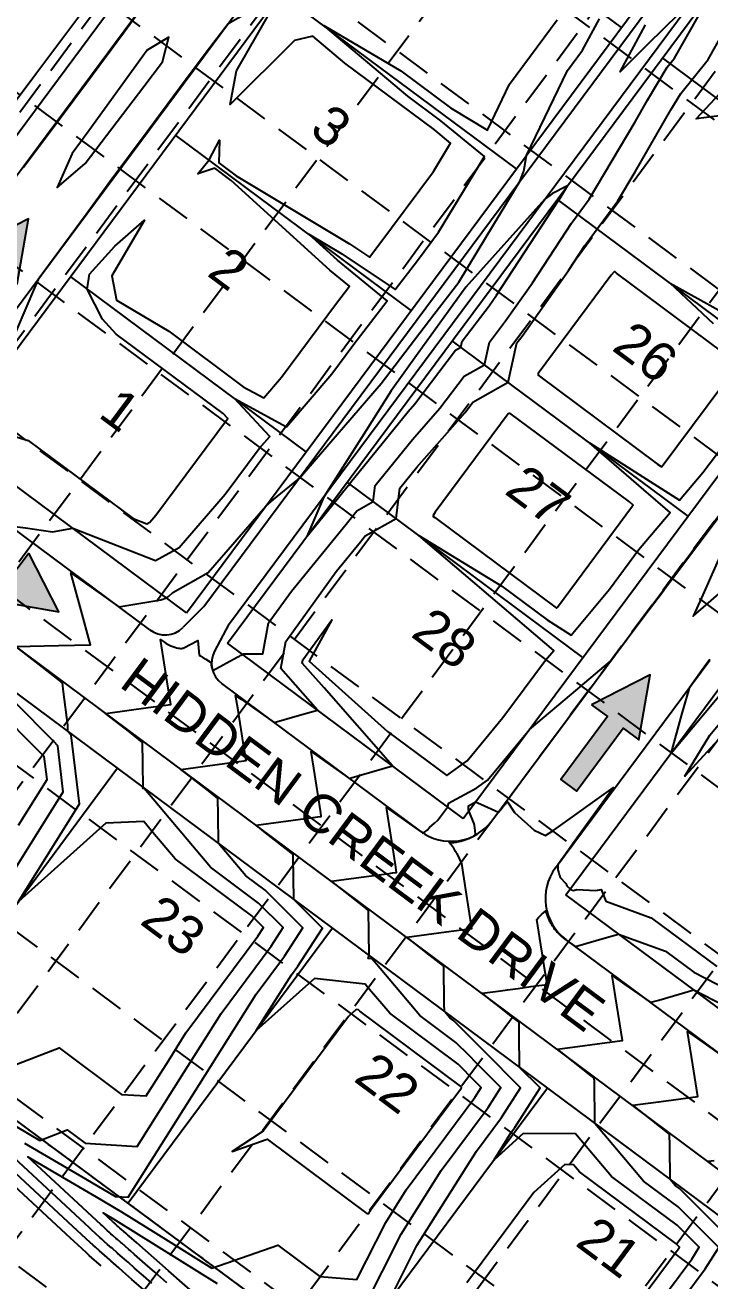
# Model space of a CAD drawing. Header units: feet. Extents: x 2260 to 6199, y 3666 to 7344.
# Drawn here: x 3161.6 to 3429.8, y 5446.8 to 5938.3 of the extents above; entities that cross this region are included whole.
import ezdxf
from ezdxf.enums import TextEntityAlignment as Align

# ---------------------------------------------------------------- set-up
doc = ezdxf.new("R2010")
doc.units = ezdxf.units.FT
doc.header["$LTSCALE"] = 40
doc.header["$MEASUREMENT"] = 0
doc.linetypes.add('HIDDEN', pattern=[0.375, 0.25, -0.125])
doc.linetypes.add('TIGHT', pattern=[0.12, 0.08, -0.04])
doc.layers.get('0').update_dxf_attribs({"linetype": 'CONTINUOUS'})
for name, color, linetype in [('BASE', 7, 'CONTINUOUS'), ('CONTROL', 8, 'CONTINUOUS'), ('EOP-PROP', 4, 'CONTINUOUS'), ('ESMT-LINE', 6, 'TIGHT'), ('FLOW-ARROWS', 253, 'CONTINUOUS'), ('GRID', 254, 'HIDDEN'), ('LOT-NOS', 4, 'CONTINUOUS'), ('lots-line', 4, 'CONTINUOUS'), ('PC', 43, 'CONTINUOUS'), ('ST-ROW', 2, 'CONTINUOUS'), ('STREET-NAME', 3, 'CONTINUOUS')]:
    doc.layers.add(name, color=color, linetype=linetype)
doc.styles.add("L200'", font='ARIAL.TTF', dxfattribs={"height": 0.001969})
doc.styles.get("Standard").update_dxf_attribs({"font": 'ARIAL.TTF'})

# ---------------------------------------------------------------- blocks, each defined once
blk = doc.blocks.new('arrow')
blk.add_lwpolyline([(-67.01, -25.36), (-59.33, -25.42), (-59.57, -56.14), (-51.89, -56.2), (-51.65, -25.48), (-43.97, -25.54), (-55.3, -2.41), (-67.01, -25.36)], close=True)
at = {"color": 254}
for points in [[(-43.97, -25.54), (-67.01, -25.36), (-55.3, -2.41), (-67.01, -25.36)], [(-59.57, -56.14), (-51.89, -56.2), (-59.33, -25.42), (-51.65, -25.48)]]:
    blk.add_solid(points, dxfattribs=at)

msp = doc.modelspace()

# ---------------------------------------------------------------- linework, layer by layer
at = {"layer": 'EOP-PROP', "color": 7}
for p, q in [((3412.94, 6221.94), (3103.66, 5805.84)), ((3437.8, 6203.42), (3128.54, 5787.35)), ((3231.67, 5710.69), (3540.88, 6126.69)), ((3241.3, 5703.54), (3550.5, 6119.53)), ((3344.43, 5626.88), (3653.58, 6042.8)), ((3982.3, 5081.73), (2953.2, 5847.47)), ((3210.42, 5701.57), (3132.66, 5759.37)), ((3231.67, 5710.69), (3223.43, 5702.51)), ((3241.3, 5703.54), (3235.83, 5693.29)), ((3369.31, 5608.39), (3429.79, 5689.76)), ((3316.45, 5622.76), (3238.69, 5680.56)), ((4004.39, 5111.41), (3373.43, 5580.4))]:
    msp.add_line(p, q, dxfattribs=at)
for centre, radius, start, end in [((3216.38, 5709.6), 10, 233.3765, 314.8458), ((3244.65, 5688.58), 10, 151.9073, 233.3765), ((3328.38, 5638.81), 20, 233.3765, 323.3765), ((3385.36, 5596.45), 20, 143.3765, 233.3765)]:
    msp.add_arc(centre, radius, start, end, dxfattribs=at)
at = {"layer": 'ESMT-LINE', "color": 7}
msp.add_line((3894.91, 4964.33), (2864.26, 5727.11), dxfattribs=at)
at = {"layer": 'FLOW-ARROWS', "color": 7}
for points in [[(3310.3, 5916.79, 0, 1.67, 0), (3306.29, 5919.78, 0, 0, 0), (3295.15, 5928.08, 0, 0, 0)], [(3248.67, 5912.9, 0, 1.67, 0), (3245.02, 5909.48, 0, 0, 0), (3239.92, 5904.7, 0, 0, 0)], [(3232.92, 5892.53, 0, 1.67, 0), (3235.14, 5897.01, 0, 0, 0), (3237.61, 5902, 0, 0, 0)], [(3228.48, 5885.39, 0, 1.67, 0), (3224.83, 5881.98, 0, 0, 0), (3219.72, 5877.19, 0, 0, 0)], [(3410.2, 5878.57, 0, 1.67, 0), (3406.55, 5875.15, 0, 0, 0), (3401.44, 5870.37, 0, 0, 0)], [(3212.73, 5865.03, 0, 1.67, 0), (3214.95, 5869.51, 0, 0, 0), (3217.41, 5874.49, 0, 0, 0)], [(3267.75, 5862.07, 0, 1.67, 0), (3263.74, 5865.05, 0, 0, 0), (3252.59, 5873.35, 0, 0, 0)], [(3394.45, 5858.21, 0, 1.67, 0), (3396.67, 5862.69, 0, 0, 0), (3399.14, 5867.67, 0, 0, 0)], [(3428.77, 5829.12, 0, 1.67, 0), (3424.76, 5832.1, 0, 0, 0), (3413.61, 5840.4, 0, 0, 0)], [(3369.16, 5823.45, 0, 1.67, 0), (3365.52, 5820.03, 0, 0, 0), (3360.41, 5815.25, 0, 0, 0)], [(3228.05, 5805.1, 0, 1.67, 0), (3224.04, 5808.08, 0, 0, 0), (3212.89, 5816.38, 0, 0, 0)], [(3353.42, 5803.09, 0, 1.67, 0), (3355.64, 5807.57, 0, 0, 0), (3358.1, 5812.55, 0, 0, 0)], [(3348.8, 5794.92, 0, 1.67, 0), (3345.15, 5791.5, 0, 0, 0), (3340.05, 5786.72, 0, 0, 0)], [(3386.87, 5773.62, 0, 1.67, 0), (3382.86, 5776.6, 0, 0, 0), (3371.71, 5784.9, 0, 0, 0)], [(3333.05, 5774.56, 0, 1.67, 0), (3335.27, 5779.04, 0, 0, 0), (3337.74, 5784.02, 0, 0, 0)], [(3307.37, 5739.67, 0, 1.67, 0), (3303.72, 5736.25, 0, 0, 0), (3298.62, 5731.47, 0, 0, 0)], [(3291.62, 5719.3, 0, 1.67, 0), (3293.84, 5723.78, 0, 0, 0), (3296.31, 5728.77, 0, 0, 0)], [(3346.5, 5717.84, 0, 1.67, 0), (3342.48, 5720.82, 0, 0, 0), (3331.34, 5729.12, 0, 0, 0)], [(3174.74, 5614.24, 0, 1.67, 0), (3171.76, 5610.23, 0, 0, 0), (3163.46, 5599.08, 0, 0, 0)], [(3258.93, 5551.67, 0, 1.67, 0), (3255.95, 5547.65, 0, 0, 0), (3247.65, 5536.51, 0, 0, 0)], [(3221.32, 5501.13, 0, 1.67, 0), (3218.33, 5497.12, 0, 0, 0), (3210.32, 5486.36, 0, 0, 0)], [(3343.12, 5489.09, 0, 1.67, 0), (3340.14, 5485.08, 0, 0, 0), (3331.84, 5473.93, 0, 0, 0)]]:
    msp.add_lwpolyline(points, format="xyseb", dxfattribs=at)
at = {"layer": 'GRID', "linetype": 'HIDDEN', "ltscale": 1.35}
for p, q in [((3939.44, 6956.12), (2849.96, 5486.42)), ((3981.42, 6925.01), (2891.93, 5455.31)), ((4023.39, 6893.89), (2933.91, 5424.19)), ((4065.21, 6862.27), (2976.02, 5392.97)), ((4107.19, 6831.16), (3018, 5361.86)), ((4149.16, 6800.04), (3059.97, 5330.74)), ((4191.13, 6768.93), (3101.95, 5299.63)), ((4233.11, 6737.81), (3143.92, 5268.51)), ((4275.08, 6706.7), (3185.9, 5237.39)), ((4317.06, 6675.58), (3227.87, 5206.28)), ((2834.99, 6343.33), (5437.43, 4414.16)), ((2803.88, 6301.36), (5406.31, 4372.19)), ((2772.76, 6259.38), (5375.2, 4330.21)), ((2742.34, 6220.32), (5344.78, 4291.15)), ((2710.53, 6175.43), (5312.96, 4246.26)), ((2679.42, 6133.46), (5281.85, 4204.29)), ((2648.3, 6091.49), (5250.73, 4162.31)), ((2617.18, 6049.51), (5219.62, 4120.34)), ((2586.07, 6007.54), (5188.5, 4078.36)), ((2555.76, 5964.68), (5158.19, 4035.51)), ((2524.64, 5922.7), (5127.07, 3993.53))]:
    msp.add_line(p, q, dxfattribs=at)
at = {"layer": 'lots-line', "color": 7}
for p, q in [((3224.88, 5708.27), (3537.67, 6129.08)), ((3240.93, 5696.33), (3553.71, 6117.14)), ((3395.19, 5937.4), (3302.9, 6006)), ((3354.03, 5882.02), (3261.74, 5950.63)), ((3503.54, 5856.87), (3411.24, 5925.47)), ((3312.87, 5826.64), (3220.57, 5895.25)), ((3462.38, 5801.49), (3370.08, 5870.09)), ((3271.71, 5771.27), (3179.41, 5839.87)), ((3421.22, 5746.11), (3328.92, 5814.71)), ((3380.05, 5690.73), (3287.76, 5759.34)), ((3894.91, 4964.33), (2864.26, 5727.11)), ((3197.78, 5647.42), (3117.63, 5539.59)), ((3281.97, 5584.84), (3201.95, 5477.19)), ((3366.16, 5522.26), (3286.27, 5414.78))]:
    msp.add_line(p, q, dxfattribs=at)
at = {"layer": 'PC', "color": 43, "flags": 128}
for points, elevation in [([(3153.47, 5902.62), (3165.78, 5919.19), (3183.42, 5942.73), (3177.23, 5954.28), (3161.18, 5966.21)], 574), ([(3160.85, 5882.53), (3170.36, 5895.19), (3185.63, 5915.71), (3200.2, 5935.31), (3216.23, 5957.29)], 573), ([(3145.08, 5514.89), (3167.44, 5501.76), (3178.08, 5505.86), (3185.11, 5500.63), (3205.5, 5499.33), (3223.84, 5528.37), (3238.37, 5551.39), (3257.97, 5577.76), (3262.63, 5585.03), (3253.01, 5594.67), (3234.17, 5608.67), (3215.95, 5630.32), (3208.26, 5639.45), (3207.73, 5639.43), (3207.86, 5639.92), (3207.73, 5649.24), (3207.62, 5657.55), (3202.58, 5661.51), (3193.17, 5668.91), (3209.77, 5671.18), (3218.65, 5672.4), (3217.26, 5681.25), (3214.66, 5697.8), (3215.83, 5696.98), (3216.89, 5696.31), (3217.85, 5695.78), (3218.71, 5695.35), (3219.5, 5695.02), (3220.21, 5694.76), (3220.85, 5694.57), (3221.44, 5694.45), (3221.96, 5694.37), (3222.43, 5694.34), (3222.85, 5694.35), (3223.23, 5694.38), (3223.55, 5694.45), (3223.83, 5694.53), (3229.23, 5697.36), (3229.82, 5691.69), (3230.38, 5691.32), (3231.18, 5690.8), (3232.37, 5690.06), (3234.25, 5688.94), (3234.45, 5688.83), (3234.5, 5688.11), (3234.55, 5687.72), (3234.63, 5687.27), (3234.79, 5686.59), (3234.84, 5686.41), (3235.1, 5685.65), (3243.22, 5690.08), (3244.89, 5690.99), (3245.55, 5691.34), (3245.92, 5691.53), (3246.15, 5691.65), (3246.32, 5691.73), (3246.44, 5691.78), (3246.84, 5691.94), (3247.04, 5691.99), (3247.2, 5692.19), (3254.76, 5692.16), (3256.94, 5704.36), (3265.89, 5716.72), (3287.3, 5743.02), (3291.52, 5748.21), (3297.91, 5751.79), (3298.72, 5758.13), (3313.3, 5776.16), (3324.09, 5788.4), (3333.58, 5800.9), (3341.5, 5805.37), (3343.49, 5814.23), (3349.78, 5822.52), (3360.37, 5837.42), (3375.63, 5860.75), (3375.97, 5861.28), (3382.54, 5870.17), (3400.5, 5900.46), (3405.42, 5908.98), (3413.09, 5921.86), (3415.89, 5925.31), (3430.45, 5950.89)], 570), ([(3274.26, 5933.95), (3267.09, 5932.22), (3241.95, 5907.21), (3244.4, 5920.36), (3261.68, 5950.56), (3261.62, 5950.52), (3241.11, 5938.8), (3232.56, 5927.51), (3224.68, 5917.12), (3209.41, 5896.56), (3194.86, 5876.98), (3185.48, 5864.23), (3166.72, 5838.72), (3165.92, 5836.87), (3165.7, 5836.36), (3150.48, 5800.95)], 573), ([(3423.45, 5948.6), (3405.55, 5930.78), (3394.71, 5919.98), (3404.52, 5938.35)], 570), ([(3137.92, 5523.7), (3174.92, 5537.95), (3199.37, 5519.78), (3209.03, 5519.16), (3217.72, 5532.92), (3224.6, 5543.82), (3252.73, 5581.66), (3254.93, 5585.1), (3250.38, 5589.67), (3220.33, 5612), (3211.7, 5622.25), (3208.06, 5626.58), (3193.19, 5625.91), (3159, 5595.25), (3182.97, 5633.5), (3179.7, 5660.41), (3178.38, 5661.84), (3178.35, 5663.69), (3178.35, 5664.3), (3176.68, 5677.36), (3176.23, 5680.88), (3168.39, 5686.97), (3158.01, 5695.05), (3174.68, 5695.43), (3187.27, 5695.72), (3183.18, 5710.55), (3179.49, 5723.94), (3188.41, 5717.6), (3198.31, 5710.57), (3214.83, 5713.38), (3216.98, 5714.14), (3216.99, 5714.13), (3217.79, 5714.67), (3219.53, 5716.26), (3233.34, 5724.01), (3255.9, 5750), (3258.96, 5752.56), (3268.13, 5760.22), (3268.5, 5760.53), (3269.05, 5760.99), (3301, 5798.08), (3321.74, 5825.04), (3331.5, 5837.72), (3342.07, 5855.14), (3355.54, 5877.34), (3356.77, 5880.88), (3356.87, 5881.16), (3357.97, 5887.32), (3374, 5920.49), (3379.9, 5928.43), (3386.5, 5940.81)], 571), ([(3155.55, 5742.35), (3161.8, 5741.46), (3172.31, 5739.99), (3180.36, 5741.36), (3212.66, 5728.69), (3221.89, 5733.86), (3240.03, 5754.76), (3253.31, 5772.63), (3257.45, 5777.31), (3243.62, 5792.15), (3263.98, 5781.09), (3281.74, 5801.76), (3290.38, 5813.38), (3303.46, 5830.34), (3283.91, 5846.35), (3272.74, 5856.47), (3285.67, 5848.73), (3306.48, 5834.77), (3315.26, 5846.15), (3323.54, 5857.29), (3341.58, 5886.91), (3324.41, 5900.85), (3311.44, 5910.49), (3278.59, 5938.1), (3308.77, 5920.45), (3328.23, 5905.98), (3342.66, 5897.23), (3351.33, 5915.16), (3370.03, 5940.32)], 572), ([(3155.13, 5778.08), (3162.79, 5775.7), (3203.92, 5745.13), (3209.23, 5743.04), (3210.44, 5743.72), (3212.8, 5746.44), (3240.47, 5783.67), (3241.01, 5784.28), (3239.21, 5786.21), (3197.33, 5817.34), (3191.91, 5823.16), (3185.98, 5834.99), (3186.82, 5840.87), (3196.73, 5851.76), (3208.41, 5861.92), (3195.59, 5840.2), (3197.45, 5830.61), (3217.87, 5818.46), (3247.05, 5796.77), (3255.07, 5792.41), (3262.07, 5800.55), (3283.55, 5829.45), (3288.7, 5836.13), (3281, 5842.44), (3242.29, 5877.53), (3235.87, 5882.3), (3229.28, 5880.14), (3233.68, 5885.51), (3237.78, 5893.25), (3237.43, 5884.41), (3244.31, 5879.29), (3288.66, 5852.74), (3296.46, 5847.51), (3299.75, 5851.78), (3321.5, 5881.03), (3328.26, 5892.14), (3321.83, 5897.37), (3286.87, 5923.35), (3274.26, 5933.95)], 573), ([(3161.44, 5500.67), (3183.11, 5487.95), (3196.96, 5479.82), (3201.97, 5479.5), (3229.96, 5523.82), (3252.14, 5558.95), (3263.22, 5573.86), (3270.32, 5584.95), (3255.64, 5599.67), (3248.01, 5605.34), (3237.35, 5618.01), (3237.19, 5629.24), (3237.1, 5635.63), (3234.09, 5638), (3225.89, 5644.45), (3224.66, 5645.42), (3222.66, 5646.99), (3228.36, 5647.77), (3248.14, 5650.48), (3247.3, 5655.78), (3245.03, 5670.19), (3244.69, 5672.36), (3244.08, 5675.93), (3246.21, 5674.43), (3247.5, 5673.52), (3259.17, 5665.33), (3269.14, 5668.2), (3276.08, 5670.21), (3261.78, 5686.48), (3263.67, 5697.09), (3283.45, 5724.39), (3292.96, 5736.08), (3294.84, 5738.38), (3306.88, 5745.12), (3308.4, 5757.06), (3315.02, 5765.25), (3333.93, 5786.71), (3337.01, 5790.77), (3350.73, 5798.5), (3354.18, 5813.87), (3356.22, 5816.56), (3374.46, 5842.22), (3380.83, 5851.97), (3380.98, 5852.2), (3393.75, 5869.49), (3400.49, 5880.85), (3414.53, 5905.18), (3418.35, 5911.59), (3429.1, 5924.87), (3436.19, 5937.33)], 569), ([(3208.13, 5914.32), (3215.47, 5923.96), (3216.87, 5929.51), (3217.88, 5933.53), (3209.41, 5928.47), (3186.55, 5896.94), (3180.05, 5887.99), (3174.16, 5874.72), (3180.45, 5880.13), (3185.17, 5884.18), (3208.13, 5914.32)], 573), ([(3438.53, 5903.5), (3424.41, 5901.58), (3441.07, 5919.49)], 568), ([(3334.15, 5835.74), (3315.6, 5809.89), (3304.99, 5795.12), (3295.13, 5779.64), (3278.68, 5753.83), (3278.4, 5753.17), (3278.21, 5752.73), (3271.95, 5738.07), (3281.63, 5749.97), (3288.2, 5758.03), (3288.95, 5758.45), (3289.04, 5759.2), (3311.59, 5787.06), (3314.25, 5790.08), (3330.16, 5811.04), (3332.26, 5812.23), (3332.79, 5814.58), (3343.33, 5828.47), (3346.28, 5832.62), (3370.42, 5869.52), (3370.97, 5870.37), (3371.33, 5870.85), (3374.02, 5875.38), (3373.25, 5874.99), (3368.44, 5872.56), (3368.2, 5872.39), (3365.17, 5870.19), (3334.15, 5835.74)], 571), ([(3392.64, 5841.77), (3392.29, 5841.7), (3391.18, 5840.47), (3362.54, 5801.95), (3362.52, 5801.24), (3409.29, 5766.47), (3410.74, 5765.55), (3410.97, 5765.41), (3411.15, 5765.62), (3440.55, 5805.17), (3440.92, 5805.74), (3440.74, 5805.9), (3393.26, 5841.19), (3392.64, 5841.77)], 569), ([(3431.17, 5821.35), (3414.22, 5837.28), (3433.25, 5826.78)], 568), ([(3351.51, 5786.43), (3350.84, 5786.2), (3322.2, 5747.67), (3321.4, 5746.32), (3321.4, 5745.93), (3322.04, 5745.55), (3369.6, 5710.19), (3369.78, 5710.08), (3370.08, 5710.43), (3399.54, 5750.07), (3399.6, 5750.14), (3399.79, 5750.36), (3399.58, 5750.53), (3398.28, 5751.66), (3351.51, 5786.43)], 569), ([(3429.24, 5712.11), (3431.34, 5713.94), (3451.68, 5731.5), (3462.27, 5740.51), (3471.21, 5760.66), (3483.07, 5787.35), (3483.14, 5787.51), (3483.04, 5787.43), (3483.01, 5787.4), (3482.62, 5787.06), (3444.15, 5753.98), (3432.08, 5726.8), (3426.47, 5714.17), (3423.36, 5707.16), (3423.35, 5707.14), (3423.3, 5707.01), (3423.4, 5707.08), (3423.41, 5707.1), (3423.43, 5707.11), (3429.24, 5712.11), (3429.24, 5712.11)], 567), ([(3217.1, 5446), (3212.4, 5450.13), (3208.66, 5453.42), (3204.44, 5457.12), (3202.71, 5458.65), (3202.27, 5459.03), (3200.84, 5460.29), (3199.48, 5461.49), (3199.15, 5461.78), (3197.85, 5462.91), (3197.29, 5463.41), (3196.13, 5464.43), (3195.99, 5464.55), (3195.21, 5465.24), (3194.5, 5465.86), (3193.91, 5466.38), (3193.59, 5466.67), (3192.66, 5467.53), (3192.66, 5467.54), (3191.88, 5468.26), (3191.38, 5468.73), (3162.66, 5495.35), (3177.81, 5486.45), (3189.41, 5479.64), (3199.41, 5473.77), (3217.67, 5462.38), (3234.72, 5451.75), (3260.56, 5460.76), (3277.08, 5448.48), (3291.58, 5447.36), (3302.83, 5469.66), (3310.86, 5482.38), (3337.7, 5518.49), (3340.26, 5522.51), (3335.32, 5527.47), (3333.87, 5528.92), (3331.26, 5531.54), (3304.42, 5551.49), (3295.75, 5561.77), (3294.83, 5562.87), (3274.93, 5565.15), (3252.14, 5544.71), (3265.9, 5566.52), (3268.46, 5569.96), (3278.02, 5584.88), (3266.83, 5596.09), (3266.6, 5612.84), (3266.59, 5613.72), (3265.81, 5614.33), (3255.81, 5622.19), (3252.14, 5625.08), (3276.25, 5628.38), (3277.15, 5628.5), (3277.62, 5628.57), (3277.41, 5629.94), (3274.64, 5647.51), (3273.62, 5653.97), (3287.85, 5643.98), (3288.66, 5643.41), (3289.32, 5643.61), (3305.51, 5648.33), (3278.7, 5678.87), (3270.18, 5688.57), (3270.4, 5689.82), (3281.8, 5705.56), (3272.85, 5689.28), (3303.57, 5661.79), (3326.8, 5644.53), (3334.68, 5650.38), (3348.75, 5667.31), (3365.38, 5689.67), (3368.62, 5693.5), (3361.66, 5699.52), (3315.85, 5738.46), (3348.27, 5718.74), (3366.1, 5705.49), (3375.41, 5699.49), (3390.44, 5717.54), (3401.86, 5732.9), (3404.74, 5736.29), (3414.24, 5747.49), (3403.94, 5756.4), (3382.69, 5774.74), (3406.39, 5759.68), (3417.88, 5752.39), (3427.06, 5763.12), (3435.2, 5774.06)], 568), ([(3286.99, 5421.58), (3308.95, 5465.11), (3324.62, 5489.94), (3342.95, 5514.59), (3347.95, 5522.44), (3338.29, 5532.11), (3335.46, 5534.95), (3330.36, 5540.06), (3316.18, 5550.6), (3299.27, 5570.67), (3297.46, 5572.82), (3296, 5572.99), (3296.32, 5574.17), (3296.19, 5583.18), (3296.07, 5591.8), (3294.41, 5593.11), (3281.63, 5603.16), (3289.3, 5604.21), (3304.17, 5606.25), (3305.46, 5606.42), (3307.11, 5606.65), (3306.65, 5609.57), (3303.11, 5632.05), (3316.41, 5622.71), (3317.24, 5622.19), (3317.26, 5622.17), (3317.47, 5622.05), (3319.06, 5623.18), (3319.97, 5624.22), (3321.93, 5625.94), (3323.16, 5627.03), (3327, 5632.25), (3327.03, 5632.29), (3327.07, 5632.39), (3327.11, 5632.64), (3327.41, 5633.4), (3327.4, 5633.7), (3327.4, 5633.75), (3338.55, 5639.71), (3342.65, 5642.75), (3359.13, 5662.59), (3378.02, 5678.54), (3380.78, 5680.87), (3390.87, 5689.35), (3404.36, 5707.32), (3411.08, 5716.27), (3412.71, 5718.44), (3415.58, 5722.26), (3433.78, 5746.49)], 567), ([(3154.16, 5602.46), (3176.59, 5638.25), (3174.41, 5656.19), (3172.85, 5657.87), (3141.64, 5689.14)], 572), ([(3429.8, 5689.96), (3429.7, 5689.82), (3426.55, 5685.51)], 567), ([(3426.55, 5685.51), (3421.65, 5678.8), (3418.72, 5668.41), (3414.46, 5653.2), (3436.66, 5679.74)], 567), ([(3158.99, 5625.1), (3170.2, 5643), (3169.11, 5651.97), (3168.33, 5652.81), (3149.55, 5671.63)], 573), ([(3434.42, 5660.05), (3420.03, 5644.32), (3429.78, 5660.4), (3434.32, 5665.83)], 566), ([(3304.03, 5438.68), (3315.07, 5460.56), (3338.39, 5497.51), (3348.19, 5510.7), (3355.64, 5522.36), (3341.27, 5536.76), (3337.05, 5540.98), (3329.47, 5548.58), (3327.94, 5549.72), (3325.8, 5552.26), (3325.76, 5555.23), (3325.56, 5569.89), (3319.85, 5574.37), (3311.11, 5581.24), (3326.54, 5583.36), (3336.59, 5584.73), (3334.22, 5599.79), (3332.59, 5610.14), (3330.99, 5613.74), (3330.9, 5613.83), (3330.79, 5613.96), (3330.64, 5614.14), (3330.43, 5614.4), (3330.14, 5614.78), (3329.32, 5616.34), (3328.95, 5616.75), (3328.41, 5617.38), (3327.64, 5618.32), (3328.52, 5618.35), (3328.6, 5618.35), (3329.45, 5618.42), (3329.62, 5618.44), (3330.38, 5618.54), (3330.63, 5618.57), (3330.92, 5618.62), (3331.63, 5618.75), (3332.21, 5618.89), (3332.62, 5618.99), (3333.1, 5619.13), (3333.59, 5619.27), (3334.16, 5619.47), (3334.55, 5619.6), (3335.2, 5619.86), (3335.48, 5619.97), (3335.71, 5620.08), (3336.4, 5620.39), (3337.21, 5620.82), (3337.29, 5620.86), (3337.36, 5620.9), (3338.06, 5621.31), (3338.04, 5621.52), (3337.85, 5623.05), (3337.71, 5624.14), (3337.58, 5624.97), (3337.47, 5625.62), (3335.24, 5631.19), (3335.32, 5631.78), (3335.31, 5631.81), (3335.29, 5632.57), (3335.28, 5632.74), (3338.05, 5634.22), (3340.05, 5633.34), (3346.96, 5630.29), (3348.52, 5632.02), (3350.58, 5634.32), (3353.32, 5630.1), (3361.02, 5623.21), (3365.38, 5621.06), (3368.71, 5623.16), (3392.07, 5639.84), (3376.05, 5617.71), (3374.53, 5615.6), (3370.24, 5609.64), (3370.22, 5607.71), (3370.57, 5606.48), (3370.88, 5605.49), (3371.15, 5604.68), (3373.34, 5602.3), (3373.61, 5601.8), (3373.83, 5601.43), (3375.36, 5599.94), (3376.03, 5599.69), (3376.34, 5599.63), (3377.66, 5599.94), (3385.1, 5599.59), (3387.22, 5599.93), (3389.04, 5595.44), (3406.85, 5588.91), (3432.48, 5569.87)], 566), ([(3397.11, 5420.93), (3422.68, 5455.33), (3425.6, 5459.92), (3416.95, 5468.58), (3391.3, 5487.64), (3377.21, 5504.35), (3356.67, 5504.39), (3345.28, 5494.17), (3352.16, 5505.08), (3353.44, 5506.8), (3363.32, 5522.29), (3355.29, 5530.34), (3355.1, 5543.51), (3355.04, 5547.97), (3351.43, 5550.81), (3349.4, 5552.41), (3346.23, 5554.9), (3344.19, 5556.5), (3340.6, 5559.33), (3346.94, 5560.2), (3350.53, 5560.69), (3354.65, 5561.25), (3359.71, 5561.95), (3366.08, 5562.82), (3365.78, 5564.71), (3365.08, 5569.17), (3364.51, 5572.74), (3363.63, 5578.31), (3362.07, 5588.22), (3362.66, 5588.96), (3362.92, 5589.23), (3363.31, 5589.61), (3363.9, 5590.17), (3364.85, 5591.05), (3365.45, 5591.59), (3365.56, 5591.19), (3365.56, 5591.17), (3365.57, 5591.15), (3365.88, 5590.2), (3366.2, 5589.36), (3366.24, 5589.24), (3366.58, 5588.47), (3366.65, 5588.31), (3366.74, 5588.13), (3367.11, 5587.39), (3367.47, 5586.75), (3367.6, 5586.5), (3367.97, 5585.92), (3368.15, 5585.64), (3368.36, 5585.34), (3368.73, 5584.81), (3368.99, 5584.48), (3369.35, 5584.01), (3369.7, 5583.61), (3370.02, 5583.25), (3370.39, 5582.86), (3370.72, 5582.51), (3371.02, 5582.22), (3371.45, 5581.82), (3371.73, 5581.58), (3372.22, 5581.16), (3372.47, 5580.97), (3373.01, 5580.55), (3373.11, 5580.48), (3373.35, 5580.3), (3375.99, 5578.45), (3377.11, 5577.66), (3389.29, 5581.14), (3394.05, 5582.52), (3412.37, 5575.8), (3423.49, 5567.54), (3437.24, 5560.54)], 565), ([(3410.88, 5428.5), (3427.92, 5451.43), (3433.27, 5459.85), (3417.42, 5475.72), (3403.84, 5485.82), (3384.77, 5508.43), (3384.74, 5510.94), (3384.57, 5522.67), (3384.54, 5524.62), (3384.52, 5526.05), (3383.34, 5526.99), (3370.08, 5537.41), (3393.47, 5540.61), (3395.56, 5540.9), (3392.88, 5557.9), (3391.56, 5566.31), (3396.53, 5562.81), (3406.6, 5555.75), (3407.24, 5555.93), (3409.86, 5556.69), (3423.5, 5560.63), (3435.13, 5554.71)], 564), ([(3332.27, 5522.89), (3332.15, 5523.01), (3292.65, 5552.37), (3292.24, 5552.86), (3292.2, 5552.91), (3291.25, 5553.02), (3288.21, 5550.3), (3254.8, 5505.35), (3242.67, 5497.38), (3256.48, 5502.19), (3295.48, 5473.2), (3296.17, 5473.14), (3296.71, 5474.21), (3297.09, 5474.81), (3332.46, 5522.39), (3332.58, 5522.58), (3332.34, 5522.82), (3332.27, 5522.89)], 569), ([(3440.95, 5459.77), (3417.89, 5482.87), (3416.38, 5483.99), (3414.26, 5486.51), (3414.07, 5499.69), (3414.01, 5504.14), (3407.01, 5509.64), (3399.57, 5515.5), (3412.71, 5517.3), (3425.05, 5518.99), (3423.11, 5531.29), (3421.04, 5544.39), (3428.45, 5539.19), (3436.08, 5533.83)], 563), ([(3223.21, 5430.02), (3221.95, 5431.13), (3217.96, 5434.63), (3213.21, 5438.81), (3212.03, 5439.84), (3208.09, 5443.3), (3204.37, 5446.57), (3203.47, 5447.36), (3199.92, 5450.48), (3198.39, 5451.83), (3195.2, 5454.63), (3194.82, 5454.97), (3192.69, 5456.84), (3190.74, 5458.55), (3189.14, 5459.96), (3188.27, 5460.76), (3185.72, 5463.12), (3185.71, 5463.14), (3183.58, 5465.11), (3182.2, 5466.39), (3122.4, 5521.82)], 570), ([(3211.2, 5445.87), (3207.96, 5448.73), (3207.15, 5449.43), (3204.46, 5451.8), (3201.92, 5454.03), (3201.31, 5454.57), (3198.89, 5456.7), (3197.84, 5457.62), (3195.67, 5459.53), (3195.4, 5459.76), (3193.95, 5461.04), (3192.62, 5462.21), (3191.52, 5463.17), (3190.93, 5463.71), (3189.19, 5465.33), (3189.18, 5465.34), (3187.73, 5466.68), (3186.79, 5467.56), (3133.14, 5517.29)], 569), ([(3383.34, 5413.37), (3417.43, 5459.23), (3417.92, 5459.99), (3416.48, 5461.44), (3378.76, 5489.47), (3376.42, 5492.25), (3372.99, 5492.26), (3360.84, 5481.36), (3334.59, 5446.05)], 566), ([(3430.44, 5492.49), (3429.05, 5493.58), (3431.51, 5493.92)], 562), ([(3191.43, 5452.64), (3188.86, 5454.89), (3186.75, 5456.75), (3185.61, 5457.8), (3182.26, 5460.91), (3182.23, 5460.94), (3179.43, 5463.53), (3177.61, 5465.22), (3155.5, 5485.71)], 571), ([(3269.95, 5404.87), (3217.79, 5450.7), (3205.39, 5461.6), (3202.42, 5464.21), (3201.88, 5464.68), (3201.04, 5465.41), (3200.23, 5466.13), (3199.96, 5466.37), (3199.69, 5466.6), (3199.49, 5466.78), (3199.48, 5466.79), (3199.46, 5466.8), (3199.35, 5466.9), (3198.73, 5467.45), (3198.24, 5467.88), (3197.68, 5468.37), (3197.46, 5468.57), (3197.4, 5468.62), (3197.21, 5468.79), (3197.03, 5468.94), (3196.99, 5468.98), (3196.82, 5469.13), (3196.74, 5469.2), (3196.59, 5469.33), (3196.57, 5469.35), (3196.47, 5469.44), (3196.37, 5469.52), (3196.3, 5469.59), (3196.26, 5469.63), (3196.13, 5469.74), (3196.13, 5469.74), (3196.03, 5469.83), (3195.96, 5469.9), (3192.18, 5473.4), (3194.18, 5472.23), (3195.7, 5471.33), (3197.02, 5470.56), (3236.82, 5445.75)], 567)]:
    msp.add_lwpolyline(points, dxfattribs=dict(at, elevation=elevation))
at = {"layer": 'ST-ROW', "color": 7}
for p, q in [((3092.45, 5806.7), (3405.32, 6227.61)), ((3132.58, 5776.87), (3445.42, 6197.75)), ((3333.22, 5627.73), (3645.96, 6048.47)), ((3973.94, 5070.5), (2944.85, 5835.42)), ((3224.88, 5708.27), (3132.58, 5776.87)), ((3333.22, 5627.73), (3240.93, 5696.33)), ((3373.35, 5597.9), (3441.96, 5690.2)), ((4012.75, 5122.64), (3373.35, 5597.9))]:
    msp.add_line(p, q, dxfattribs=at)

# ---------------------------------------------------------------- block references
at = {"layer": 'CONTROL'}
for p, rotation in [((3209.03, 5831.84), 323.9419776378284), ((3144.2, 5662.52), 233.9419776378437), ((3452.57, 5653.36), 323.9419776378284)]:
    msp.add_blockref('arrow', p, dxfattribs=dict(at, rotation=rotation))

# ---------------------------------------------------------------- texts
at = {"layer": 'BASE', "color": 7, "style": "L200'"}
for s, height, p in [('Location of concrete washout will be determined in the field and will be reflected on this site map.', 21.1897, (2503.66, 5811.69)), ('Stabilization practices are expected to be used at all disturbed areas; Altura lots are the disturbed area.', 21.18969, (2472.27, 5769.39))]:
    msp.add_text(s, height=height, rotation=323.4506, dxfattribs=at).set_placement(p)
at = {"layer": 'LOT-NOS', "color": 7}
for s, p in [('3', (3281.6, 5898.82)), ('2', (3241.55, 5843.07)), ('26', (3404.74, 5810.42)), ('1', (3198.94, 5787.78)), ('27', (3362.69, 5754.25)), ('28', (3326.02, 5698.36)), ('23', (3219.88, 5585.88)), ('22', (3303.64, 5524.31)), ('21', (3390.4, 5460.02))]:
    msp.add_text(s, height=15, rotation=323.3354, dxfattribs=at).set_placement(p, align=Align.MIDDLE_CENTER)
at = {"layer": 'STREET-NAME', "color": 7}
msp.add_text('HIDDEN CREEK DRIVE', height=15, rotation=323.3765, dxfattribs=at).set_placement((3197.95, 5679.72))

doc.saveas('drawing.dxf')
